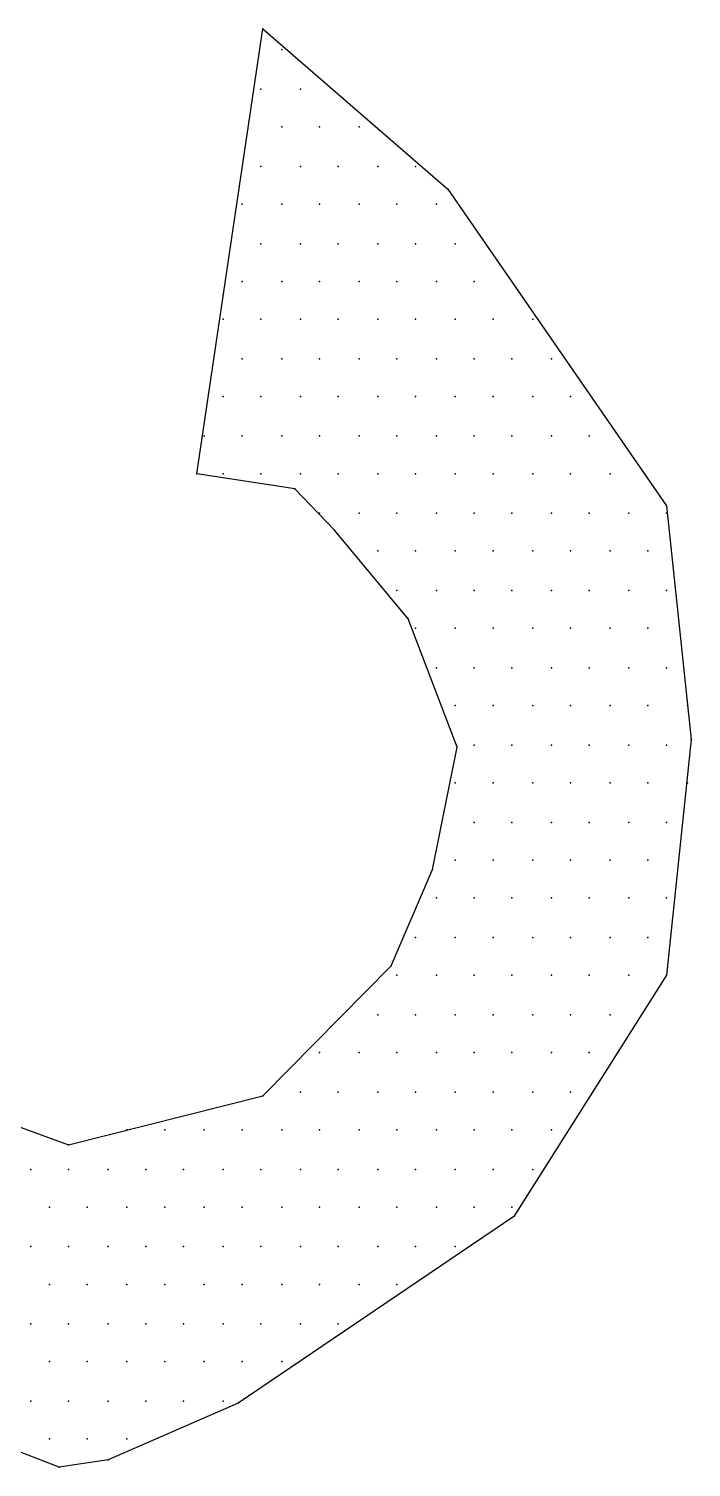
# Model space of a CAD drawing. Extents: x 180421 to 182279, y 668879 to 669787.
# Drawn here: x 180586.148 to 180588.001, y 669625.576 to 669629.604 of the extents above; entities that cross this region are included whole.
import ezdxf

# ---------------------------------------------------------------- set-up
doc = ezdxf.new("R2010")
doc.units = 0
doc.header["$LTSCALE"] = 2.5
doc.header["$MEASUREMENT"] = 0
doc.layers.get('0').update_dxf_attribs({"linetype": 'CONTINUOUS'})
doc.layers.add('KOTERET', color=1, linetype='CONTINUOUS')

# ---------------------------------------------------------------- blocks, each defined once
blk = doc.blocks.new('elipsa')
at = {"layer": 'KOTERET', "color": 2, "linetype": 'Continuous'}
for points in [[(-15.0956, 13.6133), (-14.9109, 14.8589)], [(-14.9109, 14.8589), (-14.3936, 14.4103)], [(-14.8581, 14.8009), (-14.8581, 14.8009)], [(-14.9162, 14.69), (-14.9162, 14.69)], [(-14.8053, 14.69), (-14.8053, 14.69)], [(-14.8581, 14.5845), (-14.8581, 14.5845)], [(-14.7525, 14.5845), (-14.7525, 14.5845)], [(-14.6417, 14.5845), (-14.6417, 14.5845)], [(-14.9162, 14.4736), (-14.9162, 14.4736)], [(-14.8053, 14.4736), (-14.8053, 14.4736)], [(-14.6998, 14.4736), (-14.6998, 14.4736)], [(-14.5889, 14.4736), (-14.5889, 14.4736)], [(-14.4834, 14.4736), (-14.4834, 14.4736)], [(-14.3936, 14.4103), (-13.7814, 13.5235)], [(-14.969, 14.3681), (-14.969, 14.3681)], [(-14.8581, 14.3681), (-14.8581, 14.3681)], [(-14.7525, 14.3681), (-14.7525, 14.3681)], [(-14.6417, 14.3681), (-14.6417, 14.3681)], [(-14.5361, 14.3681), (-14.5361, 14.3681)], [(-14.4253, 14.3681), (-14.4253, 14.3681)], [(-14.9162, 14.2572), (-14.9162, 14.2572)], [(-14.8053, 14.2572), (-14.8053, 14.2572)], [(-14.6998, 14.2572), (-14.6998, 14.2572)], [(-14.5889, 14.2572), (-14.5889, 14.2572)], [(-14.4834, 14.2572), (-14.4834, 14.2572)], [(-14.3725, 14.2572), (-14.3725, 14.2572)], [(-14.969, 14.1516), (-14.969, 14.1516)], [(-14.8581, 14.1516), (-14.8581, 14.1516)], [(-14.7525, 14.1516), (-14.7525, 14.1516)], [(-14.6417, 14.1516), (-14.6417, 14.1516)], [(-14.5361, 14.1516), (-14.5361, 14.1516)], [(-14.4253, 14.1516), (-14.4253, 14.1516)], [(-14.3197, 14.1516), (-14.3197, 14.1516)], [(-15.0217, 14.0461), (-15.0217, 14.0461)], [(-14.9162, 14.0461), (-14.9162, 14.0461)], [(-14.8053, 14.0461), (-14.8053, 14.0461)], [(-14.6998, 14.0461), (-14.6998, 14.0461)], [(-14.5889, 14.0461), (-14.5889, 14.0461)], [(-14.4834, 14.0461), (-14.4834, 14.0461)], [(-14.3725, 14.0461), (-14.3725, 14.0461)], [(-14.267, 14.0461), (-14.267, 14.0461)], [(-14.1561, 14.0461), (-14.1561, 14.0461)], [(-14.969, 13.9352), (-14.969, 13.9352)], [(-14.8581, 13.9352), (-14.8581, 13.9352)], [(-14.7525, 13.9352), (-14.7525, 13.9352)], [(-14.6417, 13.9352), (-14.6417, 13.9352)], [(-14.5361, 13.9352), (-14.5361, 13.9352)], [(-14.4253, 13.9352), (-14.4253, 13.9352)], [(-14.3197, 13.9352), (-14.3197, 13.9352)], [(-14.2142, 13.9352), (-14.2142, 13.9352)], [(-14.1033, 13.9352), (-14.1033, 13.9352)], [(-15.0217, 13.8297), (-15.0217, 13.8297)], [(-14.9162, 13.8297), (-14.9162, 13.8297)], [(-14.8053, 13.8297), (-14.8053, 13.8297)], [(-14.6998, 13.8297), (-14.6998, 13.8297)], [(-14.5889, 13.8297), (-14.5889, 13.8297)], [(-14.4834, 13.8297), (-14.4834, 13.8297)], [(-14.3725, 13.8297), (-14.3725, 13.8297)], [(-14.267, 13.8297), (-14.267, 13.8297)], [(-14.1561, 13.8297), (-14.1561, 13.8297)], [(-14.0506, 13.8297), (-14.0506, 13.8297)], [(-15.0745, 13.7188), (-15.0745, 13.7188)], [(-14.969, 13.7188), (-14.969, 13.7188)], [(-14.8581, 13.7188), (-14.8581, 13.7188)], [(-14.7525, 13.7188), (-14.7525, 13.7188)], [(-14.6417, 13.7188), (-14.6417, 13.7188)], [(-14.5361, 13.7188), (-14.5361, 13.7188)], [(-14.4253, 13.7188), (-14.4253, 13.7188)], [(-14.3197, 13.7188), (-14.3197, 13.7188)], [(-14.2142, 13.7188), (-14.2142, 13.7188)], [(-14.1033, 13.7188), (-14.1033, 13.7188)], [(-13.9978, 13.7188), (-13.9978, 13.7188)], [(-14.8212, 13.5711), (-15.0956, 13.6133)], [(-15.0217, 13.6133), (-15.0217, 13.6133)], [(-14.9162, 13.6133), (-14.9162, 13.6133)], [(-14.8053, 13.6133), (-14.8053, 13.6133)], [(-14.6998, 13.6133), (-14.6998, 13.6133)], [(-14.5889, 13.6133), (-14.5889, 13.6133)], [(-14.4834, 13.6133), (-14.4834, 13.6133)], [(-14.3725, 13.6133), (-14.3725, 13.6133)], [(-14.267, 13.6133), (-14.267, 13.6133)], [(-14.1561, 13.6133), (-14.1561, 13.6133)], [(-14.0506, 13.6133), (-14.0506, 13.6133)], [(-13.9397, 13.6133), (-13.9397, 13.6133)], [(-14.7103, 13.4549), (-14.8212, 13.5711)], [(-14.7525, 13.5024), (-14.7525, 13.5024)], [(-14.6417, 13.5024), (-14.6417, 13.5024)], [(-14.5361, 13.5024), (-14.5361, 13.5024)], [(-14.4253, 13.5024), (-14.4253, 13.5024)], [(-14.3197, 13.5024), (-14.3197, 13.5024)], [(-14.2142, 13.5024), (-14.2142, 13.5024)], [(-14.1033, 13.5024), (-14.1033, 13.5024)], [(-13.9978, 13.5024), (-13.9978, 13.5024)], [(-13.8869, 13.5024), (-13.8869, 13.5024)], [(-13.7814, 13.5235), (-13.7128, 12.8691)], [(-13.7814, 13.5024), (-13.7814, 13.5024)], [(-14.5045, 13.2069), (-14.7103, 13.4549)], [(-14.5889, 13.3969), (-14.5889, 13.3969)], [(-14.4834, 13.3969), (-14.4834, 13.3969)], [(-14.3725, 13.3969), (-14.3725, 13.3969)], [(-14.267, 13.3969), (-14.267, 13.3969)], [(-14.1561, 13.3969), (-14.1561, 13.3969)], [(-14.0506, 13.3969), (-14.0506, 13.3969)], [(-13.9397, 13.3969), (-13.9397, 13.3969)], [(-13.8341, 13.3969), (-13.8341, 13.3969)], [(-14.5361, 13.286), (-14.5361, 13.286)], [(-14.4253, 13.286), (-14.4253, 13.286)], [(-14.3197, 13.286), (-14.3197, 13.286)], [(-14.2142, 13.286), (-14.2142, 13.286)], [(-14.1033, 13.286), (-14.1033, 13.286)], [(-13.9978, 13.286), (-13.9978, 13.286)], [(-13.8869, 13.286), (-13.8869, 13.286)], [(-13.7814, 13.286), (-13.7814, 13.286)], [(-14.3672, 12.8479), (-14.5045, 13.2069)], [(-14.4834, 13.1805), (-14.4834, 13.1805)], [(-14.3725, 13.1805), (-14.3725, 13.1805)], [(-14.267, 13.1805), (-14.267, 13.1805)], [(-14.1561, 13.1805), (-14.1561, 13.1805)], [(-14.0506, 13.1805), (-14.0506, 13.1805)], [(-13.9397, 13.1805), (-13.9397, 13.1805)], [(-13.8341, 13.1805), (-13.8341, 13.1805)], [(-14.4253, 13.0696), (-14.4253, 13.0696)], [(-14.3197, 13.0696), (-14.3197, 13.0696)], [(-14.2142, 13.0696), (-14.2142, 13.0696)], [(-14.1033, 13.0696), (-14.1033, 13.0696)], [(-13.9978, 13.0696), (-13.9978, 13.0696)], [(-13.8869, 13.0696), (-13.8869, 13.0696)], [(-13.7814, 13.0696), (-13.7814, 13.0696)], [(-14.3725, 12.9641), (-14.3725, 12.9641)], [(-14.267, 12.9641), (-14.267, 12.9641)], [(-14.1561, 12.9641), (-14.1561, 12.9641)], [(-14.0506, 12.9641), (-14.0506, 12.9641)], [(-13.9397, 12.9641), (-13.9397, 12.9641)], [(-13.8341, 12.9641), (-13.8341, 12.9641)], [(-13.7233, 12.9641), (-13.7233, 12.9641)], [(-14.4359, 12.5049), (-14.3672, 12.8479)], [(-14.3197, 12.8532), (-14.3197, 12.8532)], [(-14.2142, 12.8532), (-14.2142, 12.8532)], [(-14.1033, 12.8532), (-14.1033, 12.8532)], [(-13.9978, 12.8532), (-13.9978, 12.8532)], [(-13.8869, 12.8532), (-13.8869, 12.8532)], [(-13.7128, 12.8691), (-13.7814, 12.2093)], [(-13.7814, 12.8532), (-13.7814, 12.8532)], [(-14.3725, 12.7477), (-14.3725, 12.7477)], [(-14.267, 12.7477), (-14.267, 12.7477)], [(-14.1561, 12.7477), (-14.1561, 12.7477)], [(-14.0506, 12.7477), (-14.0506, 12.7477)], [(-13.9397, 12.7477), (-13.9397, 12.7477)], [(-13.8341, 12.7477), (-13.8341, 12.7477)], [(-13.7233, 12.7477), (-13.7233, 12.7477)], [(-14.3197, 12.6368), (-14.3197, 12.6368)], [(-14.2142, 12.6368), (-14.2142, 12.6368)], [(-14.1033, 12.6368), (-14.1033, 12.6368)], [(-13.9978, 12.6368), (-13.9978, 12.6368)], [(-13.8869, 12.6368), (-13.8869, 12.6368)], [(-13.7814, 12.6368), (-13.7814, 12.6368)], [(-14.3725, 12.5313), (-14.3725, 12.5313)], [(-14.267, 12.5313), (-14.267, 12.5313)], [(-14.1561, 12.5313), (-14.1561, 12.5313)], [(-14.0506, 12.5313), (-14.0506, 12.5313)], [(-13.9397, 12.5313), (-13.9397, 12.5313)], [(-13.8341, 12.5313), (-13.8341, 12.5313)], [(-14.552, 12.2357), (-14.4359, 12.5049)], [(-14.4253, 12.4257), (-14.4253, 12.4257)], [(-14.3197, 12.4257), (-14.3197, 12.4257)], [(-14.2142, 12.4257), (-14.2142, 12.4257)], [(-14.1033, 12.4257), (-14.1033, 12.4257)], [(-13.9978, 12.4257), (-13.9978, 12.4257)], [(-13.8869, 12.4257), (-13.8869, 12.4257)], [(-13.7814, 12.4257), (-13.7814, 12.4257)], [(-14.4834, 12.3148), (-14.4834, 12.3148)], [(-14.3725, 12.3148), (-14.3725, 12.3148)], [(-14.267, 12.3148), (-14.267, 12.3148)], [(-14.1561, 12.3148), (-14.1561, 12.3148)], [(-14.0506, 12.3148), (-14.0506, 12.3148)], [(-13.9397, 12.3148), (-13.9397, 12.3148)], [(-13.8341, 12.3148), (-13.8341, 12.3148)], [(-14.9109, 11.8715), (-14.552, 12.2357)], [(-14.5361, 12.2093), (-14.5361, 12.2093)], [(-14.4253, 12.2093), (-14.4253, 12.2093)], [(-14.3197, 12.2093), (-14.3197, 12.2093)], [(-14.2142, 12.2093), (-14.2142, 12.2093)], [(-13.7814, 12.2093), (-14.2089, 11.5337)], [(-14.1033, 12.2093), (-14.1033, 12.2093)], [(-13.9978, 12.2093), (-13.9978, 12.2093)], [(-13.8869, 12.2093), (-13.8869, 12.2093)], [(-14.5889, 12.0984), (-14.5889, 12.0984)], [(-14.4834, 12.0984), (-14.4834, 12.0984)], [(-14.3725, 12.0984), (-14.3725, 12.0984)], [(-14.267, 12.0984), (-14.267, 12.0984)], [(-14.1561, 12.0984), (-14.1561, 12.0984)], [(-14.0506, 12.0984), (-14.0506, 12.0984)], [(-13.9397, 12.0984), (-13.9397, 12.0984)], [(-14.7525, 11.9929), (-14.7525, 11.9929)], [(-14.6417, 11.9929), (-14.6417, 11.9929)], [(-14.5361, 11.9929), (-14.5361, 11.9929)], [(-14.4253, 11.9929), (-14.4253, 11.9929)], [(-14.3197, 11.9929), (-14.3197, 11.9929)], [(-14.2142, 11.9929), (-14.2142, 11.9929)], [(-14.1033, 11.9929), (-14.1033, 11.9929)], [(-13.9978, 11.9929), (-13.9978, 11.9929)], [(-14.8053, 11.882), (-14.8053, 11.882)], [(-14.6998, 11.882), (-14.6998, 11.882)], [(-14.5889, 11.882), (-14.5889, 11.882)], [(-14.4834, 11.882), (-14.4834, 11.882)], [(-14.3725, 11.882), (-14.3725, 11.882)], [(-14.267, 11.882), (-14.267, 11.882)], [(-14.1561, 11.882), (-14.1561, 11.882)], [(-14.0506, 11.882), (-14.0506, 11.882)], [(-15.7712, 11.8504), (-15.4545, 11.7343)], [(-15.4545, 11.7343), (-14.9109, 11.8715)], [(-15.2909, 11.7765), (-15.2909, 11.7765)], [(-15.1854, 11.7765), (-15.1854, 11.7765)], [(-15.0745, 11.7765), (-15.0745, 11.7765)], [(-14.969, 11.7765), (-14.969, 11.7765)], [(-14.8581, 11.7765), (-14.8581, 11.7765)], [(-14.7525, 11.7765), (-14.7525, 11.7765)], [(-14.6417, 11.7765), (-14.6417, 11.7765)], [(-14.5361, 11.7765), (-14.5361, 11.7765)], [(-14.4253, 11.7765), (-14.4253, 11.7765)], [(-14.3197, 11.7765), (-14.3197, 11.7765)], [(-14.2142, 11.7765), (-14.2142, 11.7765)], [(-14.1033, 11.7765), (-14.1033, 11.7765)], [(-15.5601, 11.6656), (-15.5601, 11.6656)], [(-15.4545, 11.6656), (-15.4545, 11.6656)], [(-15.3437, 11.6656), (-15.3437, 11.6656)], [(-15.2381, 11.6656), (-15.2381, 11.6656)], [(-15.1326, 11.6656), (-15.1326, 11.6656)], [(-15.0217, 11.6656), (-15.0217, 11.6656)], [(-14.9162, 11.6656), (-14.9162, 11.6656)], [(-14.8053, 11.6656), (-14.8053, 11.6656)], [(-14.6998, 11.6656), (-14.6998, 11.6656)], [(-14.5889, 11.6656), (-14.5889, 11.6656)], [(-14.4834, 11.6656), (-14.4834, 11.6656)], [(-14.3725, 11.6656), (-14.3725, 11.6656)], [(-14.267, 11.6656), (-14.267, 11.6656)], [(-14.1561, 11.6656), (-14.1561, 11.6656)], [(-15.5073, 11.5601), (-15.5073, 11.5601)], [(-15.4018, 11.5601), (-15.4018, 11.5601)], [(-15.2909, 11.5601), (-15.2909, 11.5601)], [(-15.1854, 11.5601), (-15.1854, 11.5601)], [(-15.0745, 11.5601), (-15.0745, 11.5601)], [(-14.969, 11.5601), (-14.969, 11.5601)], [(-14.8581, 11.5601), (-14.8581, 11.5601)], [(-14.7525, 11.5601), (-14.7525, 11.5601)], [(-14.6417, 11.5601), (-14.6417, 11.5601)], [(-14.5361, 11.5601), (-14.5361, 11.5601)], [(-14.4253, 11.5601), (-14.4253, 11.5601)], [(-14.3197, 11.5601), (-14.3197, 11.5601)], [(-14.2142, 11.5601), (-14.2142, 11.5601)], [(-14.2089, 11.5337), (-14.9795, 11.0111)], [(-15.5601, 11.4492), (-15.5601, 11.4492)], [(-15.4545, 11.4492), (-15.4545, 11.4492)], [(-15.3437, 11.4492), (-15.3437, 11.4492)], [(-15.2381, 11.4492), (-15.2381, 11.4492)], [(-15.1326, 11.4492), (-15.1326, 11.4492)], [(-15.0217, 11.4492), (-15.0217, 11.4492)], [(-14.9162, 11.4492), (-14.9162, 11.4492)], [(-14.8053, 11.4492), (-14.8053, 11.4492)], [(-14.6998, 11.4492), (-14.6998, 11.4492)], [(-14.5889, 11.4492), (-14.5889, 11.4492)], [(-14.4834, 11.4492), (-14.4834, 11.4492)], [(-14.3725, 11.4492), (-14.3725, 11.4492)], [(-15.5073, 11.3437), (-15.5073, 11.3437)], [(-15.4018, 11.3437), (-15.4018, 11.3437)], [(-15.2909, 11.3437), (-15.2909, 11.3437)], [(-15.1854, 11.3437), (-15.1854, 11.3437)], [(-15.0745, 11.3437), (-15.0745, 11.3437)], [(-14.969, 11.3437), (-14.969, 11.3437)], [(-14.8581, 11.3437), (-14.8581, 11.3437)], [(-14.7525, 11.3437), (-14.7525, 11.3437)], [(-14.6417, 11.3437), (-14.6417, 11.3437)], [(-14.5361, 11.3437), (-14.5361, 11.3437)], [(-15.5601, 11.2328), (-15.5601, 11.2328)], [(-15.4545, 11.2328), (-15.4545, 11.2328)], [(-15.3437, 11.2328), (-15.3437, 11.2328)], [(-15.2381, 11.2328), (-15.2381, 11.2328)], [(-15.1326, 11.2328), (-15.1326, 11.2328)], [(-15.0217, 11.2328), (-15.0217, 11.2328)], [(-14.9162, 11.2328), (-14.9162, 11.2328)], [(-14.8053, 11.2328), (-14.8053, 11.2328)], [(-14.6998, 11.2328), (-14.6998, 11.2328)], [(-15.5073, 11.1273), (-15.5073, 11.1273)], [(-15.4018, 11.1273), (-15.4018, 11.1273)], [(-15.2909, 11.1273), (-15.2909, 11.1273)], [(-15.1854, 11.1273), (-15.1854, 11.1273)], [(-15.0745, 11.1273), (-15.0745, 11.1273)], [(-14.969, 11.1273), (-14.969, 11.1273)], [(-14.8581, 11.1273), (-14.8581, 11.1273)], [(-15.4809, 10.8317), (-16.0668, 11.0586)], [(-15.5601, 11.0164), (-15.5601, 11.0164)], [(-15.4545, 11.0164), (-15.4545, 11.0164)], [(-15.3437, 11.0164), (-15.3437, 11.0164)], [(-14.9795, 11.0111), (-15.3437, 10.8528)], [(-15.2381, 11.0164), (-15.2381, 11.0164)], [(-15.1326, 11.0164), (-15.1326, 11.0164)], [(-15.0217, 11.0164), (-15.0217, 11.0164)], [(-15.5073, 10.9109), (-15.5073, 10.9109)], [(-15.4018, 10.9109), (-15.4018, 10.9109)], [(-15.2909, 10.9109), (-15.2909, 10.9109)], [(-15.3437, 10.8528), (-15.4809, 10.8317)]]:
    blk.add_lwpolyline(points, dxfattribs=at)
at = {"layer": 'KOTERET', "color": 1}
for p in [(-14.9109, 14.8589), (-14.9109, 14.8589), (-14.8581, 14.8009), (-14.8581, 14.8009), (-14.9162, 14.69), (-14.9162, 14.69), (-14.8053, 14.69), (-14.8053, 14.69), (-14.8581, 14.5845), (-14.8581, 14.5845), (-14.7525, 14.5845), (-14.7525, 14.5845), (-14.6417, 14.5845), (-14.6417, 14.5845), (-14.9162, 14.4736), (-14.9162, 14.4736), (-14.8053, 14.4736), (-14.8053, 14.4736), (-14.6998, 14.4736), (-14.6998, 14.4736), (-14.5889, 14.4736), (-14.5889, 14.4736), (-14.4834, 14.4736), (-14.4834, 14.4736), (-14.3936, 14.4103), (-14.3936, 14.4103), (-14.969, 14.3681), (-14.969, 14.3681), (-14.8581, 14.3681), (-14.8581, 14.3681), (-14.7525, 14.3681), (-14.7525, 14.3681), (-14.6417, 14.3681), (-14.6417, 14.3681), (-14.5361, 14.3681), (-14.5361, 14.3681), (-14.4253, 14.3681), (-14.4253, 14.3681), (-14.9162, 14.2572), (-14.9162, 14.2572), (-14.8053, 14.2572), (-14.8053, 14.2572), (-14.6998, 14.2572), (-14.6998, 14.2572), (-14.5889, 14.2572), (-14.5889, 14.2572), (-14.4834, 14.2572), (-14.4834, 14.2572), (-14.3725, 14.2572), (-14.3725, 14.2572), (-14.969, 14.1516), (-14.969, 14.1516), (-14.8581, 14.1516), (-14.8581, 14.1516), (-14.7525, 14.1516), (-14.7525, 14.1516), (-14.6417, 14.1516), (-14.6417, 14.1516), (-14.5361, 14.1516), (-14.5361, 14.1516), (-14.4253, 14.1516), (-14.4253, 14.1516), (-14.3197, 14.1516), (-14.3197, 14.1516), (-15.0217, 14.0461), (-15.0217, 14.0461), (-14.9162, 14.0461), (-14.9162, 14.0461), (-14.8053, 14.0461), (-14.8053, 14.0461), (-14.6998, 14.0461), (-14.6998, 14.0461), (-14.5889, 14.0461), (-14.5889, 14.0461), (-14.4834, 14.0461), (-14.4834, 14.0461), (-14.3725, 14.0461), (-14.3725, 14.0461), (-14.267, 14.0461), (-14.267, 14.0461), (-14.1561, 14.0461), (-14.1561, 14.0461), (-14.969, 13.9352), (-14.969, 13.9352), (-14.8581, 13.9352), (-14.8581, 13.9352), (-14.7525, 13.9352), (-14.7525, 13.9352), (-14.6417, 13.9352), (-14.6417, 13.9352), (-14.5361, 13.9352), (-14.5361, 13.9352), (-14.4253, 13.9352), (-14.4253, 13.9352), (-14.3197, 13.9352), (-14.3197, 13.9352), (-14.2142, 13.9352), (-14.2142, 13.9352), (-14.1033, 13.9352), (-14.1033, 13.9352), (-15.0217, 13.8297), (-15.0217, 13.8297), (-14.9162, 13.8297), (-14.9162, 13.8297), (-14.8053, 13.8297), (-14.8053, 13.8297), (-14.6998, 13.8297), (-14.6998, 13.8297), (-14.5889, 13.8297), (-14.5889, 13.8297), (-14.4834, 13.8297), (-14.4834, 13.8297), (-14.3725, 13.8297), (-14.3725, 13.8297), (-14.267, 13.8297), (-14.267, 13.8297), (-14.1561, 13.8297), (-14.1561, 13.8297), (-14.0506, 13.8297), (-14.0506, 13.8297), (-15.0745, 13.7188), (-15.0745, 13.7188), (-14.969, 13.7188), (-14.969, 13.7188), (-14.8581, 13.7188), (-14.8581, 13.7188), (-14.7525, 13.7188), (-14.7525, 13.7188), (-14.6417, 13.7188), (-14.6417, 13.7188), (-14.5361, 13.7188), (-14.5361, 13.7188), (-14.4253, 13.7188), (-14.4253, 13.7188), (-14.3197, 13.7188), (-14.3197, 13.7188), (-14.2142, 13.7188), (-14.2142, 13.7188), (-14.1033, 13.7188), (-14.1033, 13.7188), (-13.9978, 13.7188), (-13.9978, 13.7188), (-15.0956, 13.6133), (-15.0956, 13.6133), (-15.0217, 13.6133), (-15.0217, 13.6133), (-14.9162, 13.6133), (-14.9162, 13.6133), (-14.8053, 13.6133), (-14.8053, 13.6133), (-14.6998, 13.6133), (-14.6998, 13.6133), (-14.5889, 13.6133), (-14.5889, 13.6133), (-14.4834, 13.6133), (-14.4834, 13.6133), (-14.3725, 13.6133), (-14.3725, 13.6133), (-14.267, 13.6133), (-14.267, 13.6133), (-14.1561, 13.6133), (-14.1561, 13.6133), (-14.0506, 13.6133), (-14.0506, 13.6133), (-13.9397, 13.6133), (-13.9397, 13.6133), (-14.8212, 13.5711), (-14.8212, 13.5711), (-14.7525, 13.5024), (-14.7525, 13.5024), (-14.6417, 13.5024), (-14.6417, 13.5024), (-14.5361, 13.5024), (-14.5361, 13.5024), (-14.4253, 13.5024), (-14.4253, 13.5024), (-14.3197, 13.5024), (-14.3197, 13.5024), (-14.2142, 13.5024), (-14.2142, 13.5024), (-14.1033, 13.5024), (-14.1033, 13.5024), (-13.9978, 13.5024), (-13.9978, 13.5024), (-13.8869, 13.5024), (-13.8869, 13.5024), (-13.7814, 13.5235), (-13.7814, 13.5235), (-13.7814, 13.5024), (-13.7814, 13.5024), (-14.7103, 13.4549), (-14.7103, 13.4549), (-14.5889, 13.3969), (-14.5889, 13.3969), (-14.4834, 13.3969), (-14.4834, 13.3969), (-14.3725, 13.3969), (-14.3725, 13.3969), (-14.267, 13.3969), (-14.267, 13.3969), (-14.1561, 13.3969), (-14.1561, 13.3969), (-14.0506, 13.3969), (-14.0506, 13.3969), (-13.9397, 13.3969), (-13.9397, 13.3969), (-13.8341, 13.3969), (-13.8341, 13.3969), (-14.5361, 13.286), (-14.5361, 13.286), (-14.4253, 13.286), (-14.4253, 13.286), (-14.3197, 13.286), (-14.3197, 13.286), (-14.2142, 13.286), (-14.2142, 13.286), (-14.1033, 13.286), (-14.1033, 13.286), (-13.9978, 13.286), (-13.9978, 13.286), (-13.8869, 13.286), (-13.8869, 13.286), (-13.7814, 13.286), (-13.7814, 13.286), (-14.5045, 13.2069), (-14.5045, 13.2069), (-14.4834, 13.1805), (-14.4834, 13.1805), (-14.3725, 13.1805), (-14.3725, 13.1805), (-14.267, 13.1805), (-14.267, 13.1805), (-14.1561, 13.1805), (-14.1561, 13.1805), (-14.0506, 13.1805), (-14.0506, 13.1805), (-13.9397, 13.1805), (-13.9397, 13.1805), (-13.8341, 13.1805), (-13.8341, 13.1805), (-14.4253, 13.0696), (-14.4253, 13.0696), (-14.3197, 13.0696), (-14.3197, 13.0696), (-14.2142, 13.0696), (-14.2142, 13.0696), (-14.1033, 13.0696), (-14.1033, 13.0696), (-13.9978, 13.0696), (-13.9978, 13.0696), (-13.8869, 13.0696), (-13.8869, 13.0696), (-13.7814, 13.0696), (-13.7814, 13.0696), (-14.3725, 12.9641), (-14.3725, 12.9641), (-14.267, 12.9641), (-14.267, 12.9641), (-14.1561, 12.9641), (-14.1561, 12.9641), (-14.0506, 12.9641), (-14.0506, 12.9641), (-13.9397, 12.9641), (-13.9397, 12.9641), (-13.8341, 12.9641), (-13.8341, 12.9641), (-13.7233, 12.9641), (-13.7233, 12.9641), (-14.3672, 12.8479), (-14.3672, 12.8479), (-14.3197, 12.8532), (-14.3197, 12.8532), (-14.2142, 12.8532), (-14.2142, 12.8532), (-14.1033, 12.8532), (-14.1033, 12.8532), (-13.9978, 12.8532), (-13.9978, 12.8532), (-13.8869, 12.8532), (-13.8869, 12.8532), (-13.7814, 12.8532), (-13.7814, 12.8532), (-13.7128, 12.8691), (-13.7128, 12.8691), (-14.3725, 12.7477), (-14.3725, 12.7477), (-14.267, 12.7477), (-14.267, 12.7477), (-14.1561, 12.7477), (-14.1561, 12.7477), (-14.0506, 12.7477), (-14.0506, 12.7477), (-13.9397, 12.7477), (-13.9397, 12.7477), (-13.8341, 12.7477), (-13.8341, 12.7477), (-13.7233, 12.7477), (-13.7233, 12.7477), (-14.3197, 12.6368), (-14.3197, 12.6368), (-14.2142, 12.6368), (-14.2142, 12.6368), (-14.1033, 12.6368), (-14.1033, 12.6368), (-13.9978, 12.6368), (-13.9978, 12.6368), (-13.8869, 12.6368), (-13.8869, 12.6368), (-13.7814, 12.6368), (-13.7814, 12.6368), (-14.3725, 12.5313), (-14.3725, 12.5313), (-14.267, 12.5313), (-14.267, 12.5313), (-14.1561, 12.5313), (-14.1561, 12.5313), (-14.0506, 12.5313), (-14.0506, 12.5313), (-13.9397, 12.5313), (-13.9397, 12.5313), (-13.8341, 12.5313), (-13.8341, 12.5313), (-14.4359, 12.5049), (-14.4359, 12.5049), (-14.4253, 12.4257), (-14.4253, 12.4257), (-14.3197, 12.4257), (-14.3197, 12.4257), (-14.2142, 12.4257), (-14.2142, 12.4257), (-14.1033, 12.4257), (-14.1033, 12.4257), (-13.9978, 12.4257), (-13.9978, 12.4257), (-13.8869, 12.4257), (-13.8869, 12.4257), (-13.7814, 12.4257), (-13.7814, 12.4257), (-14.4834, 12.3148), (-14.4834, 12.3148), (-14.3725, 12.3148), (-14.3725, 12.3148), (-14.267, 12.3148), (-14.267, 12.3148), (-14.1561, 12.3148), (-14.1561, 12.3148), (-14.0506, 12.3148), (-14.0506, 12.3148), (-13.9397, 12.3148), (-13.9397, 12.3148), (-13.8341, 12.3148), (-13.8341, 12.3148), (-14.552, 12.2357), (-14.552, 12.2357), (-14.5361, 12.2093), (-14.5361, 12.2093), (-14.4253, 12.2093), (-14.4253, 12.2093), (-14.3197, 12.2093), (-14.3197, 12.2093), (-14.2142, 12.2093), (-14.2142, 12.2093), (-14.1033, 12.2093), (-14.1033, 12.2093), (-13.9978, 12.2093), (-13.9978, 12.2093), (-13.8869, 12.2093), (-13.8869, 12.2093), (-13.7814, 12.2093), (-13.7814, 12.2093), (-14.5889, 12.0984), (-14.5889, 12.0984), (-14.4834, 12.0984), (-14.4834, 12.0984), (-14.3725, 12.0984), (-14.3725, 12.0984), (-14.267, 12.0984), (-14.267, 12.0984), (-14.1561, 12.0984), (-14.1561, 12.0984), (-14.0506, 12.0984), (-14.0506, 12.0984), (-13.9397, 12.0984), (-13.9397, 12.0984), (-14.7525, 11.9929), (-14.7525, 11.9929), (-14.6417, 11.9929), (-14.6417, 11.9929), (-14.5361, 11.9929), (-14.5361, 11.9929), (-14.4253, 11.9929), (-14.4253, 11.9929), (-14.3197, 11.9929), (-14.3197, 11.9929), (-14.2142, 11.9929), (-14.2142, 11.9929), (-14.1033, 11.9929), (-14.1033, 11.9929), (-13.9978, 11.9929), (-13.9978, 11.9929), (-14.8053, 11.882), (-14.8053, 11.882), (-14.6998, 11.882), (-14.6998, 11.882), (-14.5889, 11.882), (-14.5889, 11.882), (-14.4834, 11.882), (-14.4834, 11.882), (-14.3725, 11.882), (-14.3725, 11.882), (-14.267, 11.882), (-14.267, 11.882), (-14.1561, 11.882), (-14.1561, 11.882), (-14.0506, 11.882), (-14.0506, 11.882), (-14.9109, 11.8715), (-14.9109, 11.8715), (-15.2909, 11.7765), (-15.2909, 11.7765), (-15.1854, 11.7765), (-15.1854, 11.7765), (-15.0745, 11.7765), (-15.0745, 11.7765), (-14.969, 11.7765), (-14.969, 11.7765), (-14.8581, 11.7765), (-14.8581, 11.7765), (-14.7525, 11.7765), (-14.7525, 11.7765), (-14.6417, 11.7765), (-14.6417, 11.7765), (-14.5361, 11.7765), (-14.5361, 11.7765), (-14.4253, 11.7765), (-14.4253, 11.7765), (-14.3197, 11.7765), (-14.3197, 11.7765), (-14.2142, 11.7765), (-14.2142, 11.7765), (-14.1033, 11.7765), (-14.1033, 11.7765), (-15.4545, 11.7343), (-15.4545, 11.7343), (-15.5601, 11.6656), (-15.5601, 11.6656), (-15.4545, 11.6656), (-15.4545, 11.6656), (-15.3437, 11.6656), (-15.3437, 11.6656), (-15.2381, 11.6656), (-15.2381, 11.6656), (-15.1326, 11.6656), (-15.1326, 11.6656), (-15.0217, 11.6656), (-15.0217, 11.6656), (-14.9162, 11.6656), (-14.9162, 11.6656), (-14.8053, 11.6656), (-14.8053, 11.6656), (-14.6998, 11.6656), (-14.6998, 11.6656), (-14.5889, 11.6656), (-14.5889, 11.6656), (-14.4834, 11.6656), (-14.4834, 11.6656), (-14.3725, 11.6656), (-14.3725, 11.6656), (-14.267, 11.6656), (-14.267, 11.6656), (-14.1561, 11.6656), (-14.1561, 11.6656), (-15.5073, 11.5601), (-15.5073, 11.5601), (-15.4018, 11.5601), (-15.4018, 11.5601), (-15.2909, 11.5601), (-15.2909, 11.5601), (-15.1854, 11.5601), (-15.1854, 11.5601), (-15.0745, 11.5601), (-15.0745, 11.5601), (-14.969, 11.5601), (-14.969, 11.5601), (-14.8581, 11.5601), (-14.8581, 11.5601), (-14.7525, 11.5601), (-14.7525, 11.5601), (-14.6417, 11.5601), (-14.6417, 11.5601), (-14.5361, 11.5601), (-14.5361, 11.5601), (-14.4253, 11.5601), (-14.4253, 11.5601), (-14.3197, 11.5601), (-14.3197, 11.5601), (-14.2142, 11.5601), (-14.2142, 11.5601), (-14.2089, 11.5337), (-14.2089, 11.5337), (-15.5601, 11.4492), (-15.5601, 11.4492), (-15.4545, 11.4492), (-15.4545, 11.4492), (-15.3437, 11.4492), (-15.3437, 11.4492), (-15.2381, 11.4492), (-15.2381, 11.4492), (-15.1326, 11.4492), (-15.1326, 11.4492), (-15.0217, 11.4492), (-15.0217, 11.4492), (-14.9162, 11.4492), (-14.9162, 11.4492), (-14.8053, 11.4492), (-14.8053, 11.4492), (-14.6998, 11.4492), (-14.6998, 11.4492), (-14.5889, 11.4492), (-14.5889, 11.4492), (-14.4834, 11.4492), (-14.4834, 11.4492), (-14.3725, 11.4492), (-14.3725, 11.4492), (-15.5073, 11.3437), (-15.5073, 11.3437), (-15.4018, 11.3437), (-15.4018, 11.3437), (-15.2909, 11.3437), (-15.2909, 11.3437), (-15.1854, 11.3437), (-15.1854, 11.3437), (-15.0745, 11.3437), (-15.0745, 11.3437), (-14.969, 11.3437), (-14.969, 11.3437), (-14.8581, 11.3437), (-14.8581, 11.3437), (-14.7525, 11.3437), (-14.7525, 11.3437), (-14.6417, 11.3437), (-14.6417, 11.3437), (-14.5361, 11.3437), (-14.5361, 11.3437), (-15.5601, 11.2328), (-15.5601, 11.2328), (-15.4545, 11.2328), (-15.4545, 11.2328), (-15.3437, 11.2328), (-15.3437, 11.2328), (-15.2381, 11.2328), (-15.2381, 11.2328), (-15.1326, 11.2328), (-15.1326, 11.2328), (-15.0217, 11.2328), (-15.0217, 11.2328), (-14.9162, 11.2328), (-14.9162, 11.2328), (-14.8053, 11.2328), (-14.8053, 11.2328), (-14.6998, 11.2328), (-14.6998, 11.2328), (-15.5073, 11.1273), (-15.5073, 11.1273), (-15.4018, 11.1273), (-15.4018, 11.1273), (-15.2909, 11.1273), (-15.2909, 11.1273), (-15.1854, 11.1273), (-15.1854, 11.1273), (-15.0745, 11.1273), (-15.0745, 11.1273), (-14.969, 11.1273), (-14.969, 11.1273), (-14.8581, 11.1273), (-14.8581, 11.1273), (-15.5601, 11.0164), (-15.5601, 11.0164), (-15.4545, 11.0164), (-15.4545, 11.0164), (-15.3437, 11.0164), (-15.3437, 11.0164), (-15.2381, 11.0164), (-15.2381, 11.0164), (-15.1326, 11.0164), (-15.1326, 11.0164), (-15.0217, 11.0164), (-15.0217, 11.0164), (-14.9795, 11.0111), (-14.9795, 11.0111), (-15.5073, 10.9109), (-15.5073, 10.9109), (-15.4018, 10.9109), (-15.4018, 10.9109), (-15.2909, 10.9109), (-15.2909, 10.9109), (-15.3437, 10.8528), (-15.3437, 10.8528), (-15.4809, 10.8317), (-15.4809, 10.8317)]:
    blk.add_point(p, dxfattribs=at)

msp = doc.modelspace()

# ---------------------------------------------------------------- block references
msp.add_blockref('elipsa', (180601.7133, 669614.7446))

doc.saveas('drawing.dxf')
